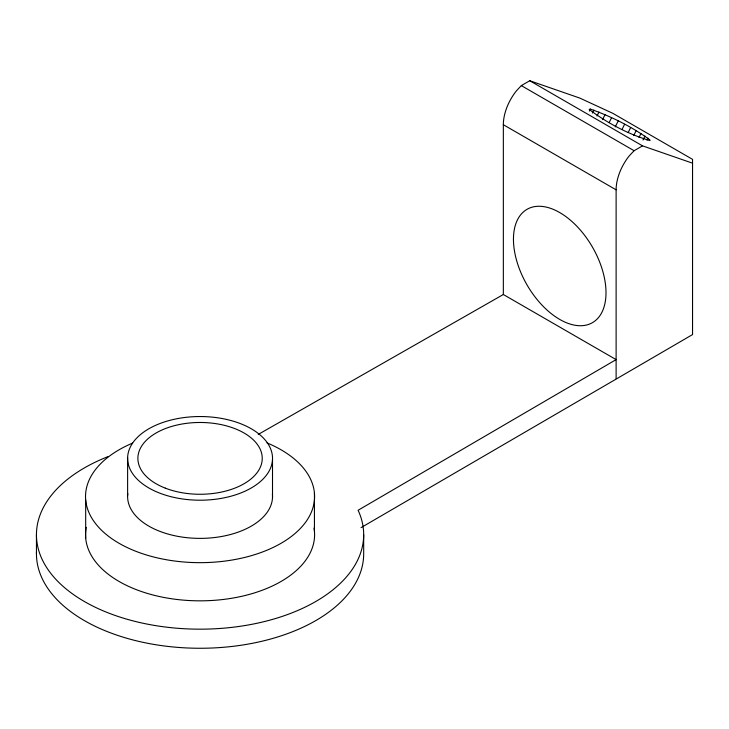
<?xml version="1.0" encoding="UTF-8"?>
<svg xmlns="http://www.w3.org/2000/svg" width="729" height="729" viewBox="0 0 729 729"><rect width="100%" height="100%" fill="white"/><g stroke="black" fill="none" stroke-linecap="round" stroke-linejoin="round"><path stroke-width="1.09" d="M589.396 111.081L590.372 109.095C611.33 116.485 631.751 126.655 649.739 139.731L650.022 140.615C628.38 134.273 607.184 123.001 589.16 109.423L590.372 109.095M592.404 113.041L593.88 110.061M597.005 115.993L598.974 112.02M602.582 119.62L605.043 114.644M609.107 122.663L611.567 117.697M615.23 126.919L618.183 120.95M622.147 129.233L624.607 124.267M628.198 132.487L630.658 127.52M633.701 135.594L636.162 130.628M639.023 137.462L640.991 133.489M643.024 140.004L644.983 136.031M646.987 140.141L647.972 138.155M361.046 527.632L692.55 334.575L692.55 159.359L612.834 113.332L579.774 98.069L529.755 80.737L521.335 85.612L516.551 90.669A37.361 21.569 -60 0 0 503.338 124.714L503.338 294.507L616.114 359.616L358.103 510.264A163.615 94.46 0 0 1 259.652 622.684A163.615 94.46 0 0 1 55.222 578.644A163.615 94.46 0 0 1 108.393 456.472M692.55 163.178L642.531 145.855L634.112 150.721L629.327 155.778A37.361 21.569 -60 0 0 616.114 189.822L616.114 378.706M258.221 434.438L503.338 294.507M529.755 80.737L642.531 145.855M521.335 85.612L634.112 150.721M503.338 124.714L616.114 189.822M363.68 534.712L363.68 553.794A163.615 94.46 0 0 1 198.215 648.254A163.615 94.46 0 0 1 36.496 551.662M314.436 493.114L314.436 531.277M272.509 459.243A72.453 41.835 0 0 1 162.54 494.162A72.453 41.835 0 0 1 165.146 421.717A72.453 41.835 0 0 1 272.509 459.243L272.509 497.415M127.621 457.502L127.621 495.674M85.685 499.976L85.685 538.148M36.45 534.712L36.45 553.794M272.4 494.125A72.453 41.835 0 0 1 199.509 538.376A72.453 41.835 0 0 1 127.803 493.487M267.014 442.895A114.526 66.12 0 0 1 285.422 540.626A114.526 66.12 0 0 1 115.146 540.909A114.526 66.12 0 0 1 132.587 443.114M314.008 528.042A114.526 66.12 0 0 1 199.454 600.833A114.526 66.12 0 0 1 86.25 527.34M165.264 488.12A62.175 35.894 0 0 0 262.085 460.901A62.175 35.894 0 0 0 172.837 426.101A62.175 35.894 0 0 0 165.264 488.12M513.453 239.276A65.446 37.79 60 0 0 582.863 325.626A65.446 37.79 60 0 0 582.863 233.07A65.446 37.79 60 0 0 513.453 239.276"/></g></svg>
